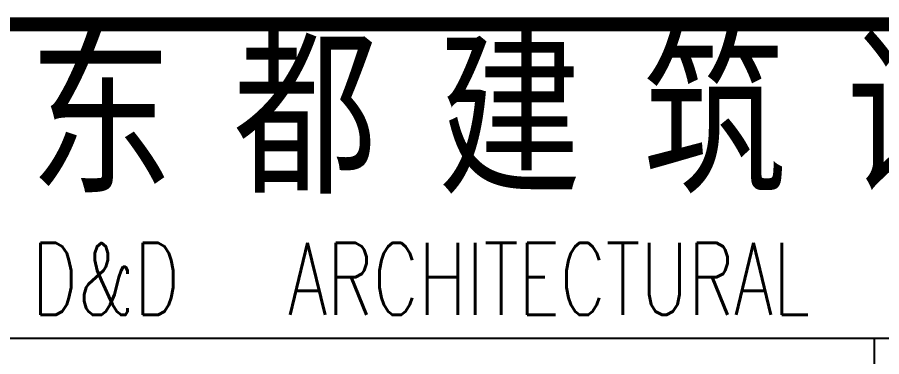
# Model space of a CAD drawing. Extents: x -165130 to 255370, y -346822 to 187778.
# Drawn here: x -97446 to -92489, y -342726 to -340782 of the extents above; entities that cross this region are included whole.
import ezdxf

# ---------------------------------------------------------------- set-up
doc = ezdxf.new("R2010")
doc.units = 0
doc.header["$MEASUREMENT"] = 0
doc.layers.get('0').update_dxf_attribs({"linetype": 'CONTINUOUS'})
doc.layers.add('PUB_TEXT', color=7, linetype='CONTINUOUS')
doc.layers.add('层0', color=253, linetype='CONTINUOUS')
doc.styles.add('_TCH_DIM', font='SIMPLEX', dxfattribs={"bigfont": 'GBCBIG'})
doc.styles.get("Standard").update_dxf_attribs({"font": 'TSSDENG', "height": 3, "bigfont": 'TSSDCHN'})

# ---------------------------------------------------------------- blocks, each defined once
blk = doc.blocks.new('qar5gesfd')
for p, q in [((-2968.1, 158024.2), (-23968.1, 158024.2)), ((-13468.1, 154824.2), (-13468.1, 158024.2))]:
    blk.add_line(p, q)
at = {"const_width": 80}
blk.add_lwpolyline([(-23968.1, 154824.2), (-23968.1, 159824.2), (-2968.1, 159824.2)], dxfattribs=at)
at = {"layer": 'PUB_TEXT'}
for s, p in [('东', (-18316.2, 158853.3)), ('建', (-15972.4, 158853.3)), ('筑', (-14800.4, 158853.3)), ('都', (-17144.3, 158853.3)), ('设', (-13628.5, 158853.3))]:
    blk.add_text(s, height=868.1, dxfattribs=at).set_placement(p)
at = {"layer": 'PUB_TEXT', "style": '_TCH_DIM', "width": 0.705882}
for s, p in [('D&D', (-18300.5, 158158.9)), ('ARCHITECTURAL', (-16831.6, 158158.9))]:
    blk.add_text(s, height=412.25, dxfattribs=at).set_placement(p)

msp = doc.modelspace()

# ---------------------------------------------------------------- block references
at = {"layer": '层0'}
msp.add_blockref('qar5gesfd', (-79061.762, -500645.973, -625.1), dxfattribs=at)

doc.saveas('drawing.dxf')
